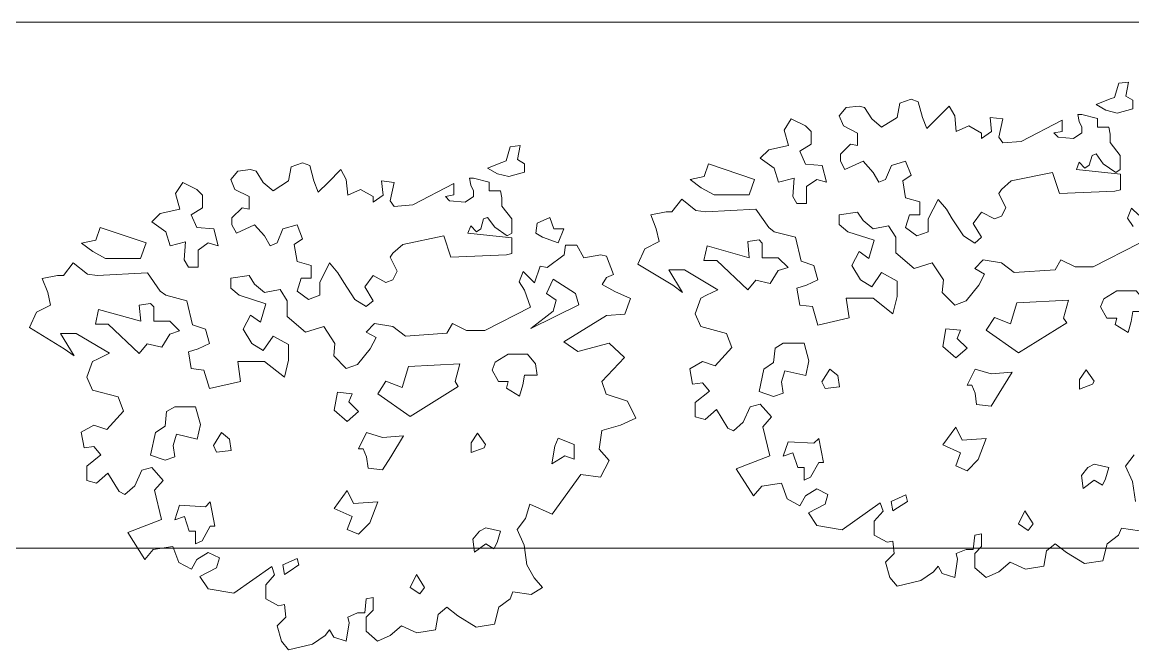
# Model space of a CAD drawing. Header units: millimetres. Extents: x 3079 to 579737, y 1565 to 1161826.
# Drawn here: x 155384 to 156652, y 1087893 to 1088609 of the extents above; entities that cross this region are included whole.
import ezdxf

# ---------------------------------------------------------------- set-up
doc = ezdxf.new("R2010")
doc.units = ezdxf.units.MM
doc.layers.add('partition', color=253, linetype='Continuous', lineweight=5)
doc.layers.add('TREES', color=72, linetype='Continuous', lineweight=5, transparency=0.05)

msp = doc.modelspace()

# ---------------------------------------------------------------- linework, layer by layer
at = {"layer": 'partition'}
for p, q in [((160718, 1088609.2), (154044.9, 1088609.2)), ((160718, 1088009.2), (154644.9, 1088009.2))]:
    msp.add_line(p, q, dxfattribs=at)
at = {"layer": 'TREES'}
for p, q in [((156385.6, 1088516.8), (156398.5, 1088521.5)), ((156398.5, 1088521.5), (156406.7, 1088518.5)), ((156316.5, 1088502.3), (156324.5, 1088511.9)), ((156324.5, 1088511.9), (156339, 1088513.5)), ((156339, 1088513.5), (156345.3, 1088511.9)), ((156345.3, 1088511.9), (156353.5, 1088499)), ((156382.6, 1088500.6), (156385.6, 1088516.8)), ((156406.7, 1088518.5), (156411.3, 1088500.6)), ((156427.5, 1088499), (156442, 1088513.5)), ((156442, 1088513.5), (156448.4, 1088502.3)), ((156321.2, 1088491), (156316.5, 1088502.3)), ((156353.5, 1088499), (156364.8, 1088489.4)), ((156364.8, 1088489.4), (156382.6, 1088500.6)), ((156411.3, 1088500.6), (156416.3, 1088487.8)), ((156416.3, 1088487.8), (156427.5, 1088499)), ((156448.4, 1088502.3), (156450, 1088484.5)), ((156488.6, 1088500.6), (156503.2, 1088499)), ((156490.3, 1088484.5), (156488.6, 1088500.6)), ((156503.2, 1088499), (156498.5, 1088478.2)), ((156524.3, 1088473.2), (156571, 1088497.6)), ((156571, 1088497.6), (156571, 1088484.7)), ((156590.5, 1088496), (156588.9, 1088503.9)), ((156588.9, 1088503.9), (156593.5, 1088503.9)), ((156593.5, 1088489.4), (156590.5, 1088496)), ((156593.5, 1088503.9), (156611.3, 1088499.3)), ((156611.3, 1088499.3), (156611.3, 1088489.4)), ((156337.3, 1088482.8), (156321.2, 1088491)), ((156337.3, 1088468.6), (156337.3, 1088482.8)), ((156450, 1088484.5), (156464.5, 1088491)), ((156464.5, 1088491), (156479, 1088482.8)), ((156479, 1088476.5), (156490.3, 1088484.5)), ((156479, 1088482.8), (156479, 1088476.5)), ((156571, 1088484.7), (156561.5, 1088483.1)), ((156561.5, 1088483.1), (156566.4, 1088478.2)), ((156583.9, 1088476.5), (156593.5, 1088483.1)), ((156593.5, 1088483.1), (156593.5, 1088489.4)), ((156611.3, 1088489.4), (156624.2, 1088489.4)), ((156624.2, 1088489.4), (156625.9, 1088481.4)), ((156317.9, 1088458.7), (156329.4, 1088469.9)), ((156329.4, 1088469.9), (156337.3, 1088468.6)), ((156498.5, 1088478.2), (156503.2, 1088471.6)), ((156503.2, 1088471.6), (156524.3, 1088473.2)), ((156566.4, 1088478.2), (156583.9, 1088476.5)), ((156625.9, 1088481.4), (156625.9, 1088471.9)), ((156625.9, 1088471.9), (156637.1, 1088457.3)), ((156317.9, 1088450.7), (156317.9, 1088458.7)), ((156605, 1088457.3), (156601.7, 1088446.1)), ((156609.7, 1088459), (156605, 1088457.3)), ((156617.9, 1088447.7), (156609.7, 1088459)), ((156637.1, 1088457.3), (156637.1, 1088441.1)), ((155687.9, 1088428.1), (155690.9, 1088444.3)), ((155690.9, 1088444.3), (155703.8, 1088448.9)), ((155703.8, 1088448.9), (155712, 1088445.9)), ((155712, 1088445.9), (155716.7, 1088428.1)), ((156322.8, 1088441.1), (156317.9, 1088450.7)), ((156343.6, 1088450.7), (156322.8, 1088441.1)), ((156355.2, 1088437.8), (156343.6, 1088450.7)), ((156376, 1088445.8), (156369.4, 1088429.9)), ((156392.2, 1088450.7), (156376, 1088445.8)), ((156398.5, 1088434.6), (156392.2, 1088450.7)), ((156590.5, 1088449.4), (156587.2, 1088441.1)), ((156596.8, 1088442.8), (156590.5, 1088449.4)), ((156601.7, 1088446.1), (156596.8, 1088442.8)), ((156632.2, 1088437.9), (156617.9, 1088447.7)), ((155621.9, 1088429.7), (155629.8, 1088439.3)), ((155629.8, 1088439.3), (155644.3, 1088441)), ((155644.3, 1088441), (155650.7, 1088439.3)), ((155650.7, 1088439.3), (155658.9, 1088426.4)), ((155732.9, 1088426.4), (155747.4, 1088441)), ((155747.4, 1088441), (155753.7, 1088429.7)), ((155895.9, 1088423.4), (155894.2, 1088431.4)), ((155894.2, 1088431.4), (155898.9, 1088431.4)), ((155898.9, 1088431.4), (155916.7, 1088426.7)), ((156361.5, 1088426.6), (156355.2, 1088437.8)), ((156388.9, 1088428.2), (156398.5, 1088434.6)), ((156559.8, 1088437.9), (156512.8, 1088428.2)), ((156567.8, 1088413.7), (156559.8, 1088437.9)), ((156587.2, 1088441.1), (156637.4, 1088435.8)), ((156637.1, 1088441.1), (156632.2, 1088437.9)), ((156637.4, 1088435.8), (156637.4, 1088417.9)), ((155626.5, 1088418.5), (155621.9, 1088429.7)), ((155642.7, 1088410.3), (155626.5, 1088418.5)), ((155658.9, 1088426.4), (155670.1, 1088416.8)), ((155670.1, 1088416.8), (155687.9, 1088428.1)), ((155716.7, 1088428.1), (155721.6, 1088415.2)), ((155721.6, 1088415.2), (155732.9, 1088426.4)), ((155753.7, 1088429.7), (155755.4, 1088411.9)), ((155755.4, 1088411.9), (155769.9, 1088418.5)), ((155769.9, 1088418.5), (155784.4, 1088410.3)), ((155794, 1088428.1), (155808.5, 1088426.4)), ((155795.6, 1088411.9), (155794, 1088428.1)), ((155808.5, 1088426.4), (155803.9, 1088405.6)), ((155829.6, 1088400.7), (155876.4, 1088425.1)), ((155876.4, 1088425.1), (155876.4, 1088412.2)), ((155898.9, 1088416.9), (155895.9, 1088423.4)), ((155916.7, 1088426.7), (155916.7, 1088416.9)), ((156369.4, 1088429.9), (156361.5, 1088426.6)), ((156392.2, 1088408.8), (156388.9, 1088428.2)), ((156501.5, 1088418.4), (156498.5, 1088413.7)), ((156512.8, 1088428.2), (156501.5, 1088418.4)), ((155642.7, 1088396), (155642.7, 1088410.3)), ((155784.4, 1088404), (155795.6, 1088411.9)), ((155784.4, 1088410.3), (155784.4, 1088404)), ((155803.9, 1088405.6), (155808.5, 1088399)), ((155876.4, 1088412.2), (155866.8, 1088410.5)), ((155866.8, 1088410.5), (155871.7, 1088405.6)), ((155871.7, 1088405.6), (155889.3, 1088404)), ((155889.3, 1088404), (155898.9, 1088410.5)), ((155898.9, 1088410.5), (155898.9, 1088416.9)), ((155916.7, 1088416.9), (155929.6, 1088416.9)), ((155929.6, 1088416.9), (155931.2, 1088408.9)), ((155931.2, 1088408.9), (155931.2, 1088399.3)), ((156125.3, 1088392.7), (156136.6, 1088407.3)), ((156136.6, 1088407.3), (156152.7, 1088394.4)), ((156408.3, 1088404.1), (156392.2, 1088408.8)), ((156429.2, 1088407.1), (156417.9, 1088384.7)), ((156438.8, 1088395.9), (156429.2, 1088407.1)), ((156498.5, 1088413.7), (156506.5, 1088397.5)), ((156631.1, 1088416.3), (156567.8, 1088413.7)), ((156637.4, 1088417.9), (156631.1, 1088416.3)), ((155623.2, 1088386.1), (155634.8, 1088397.4)), ((155634.8, 1088397.4), (155642.7, 1088396)), ((155808.5, 1088399), (155829.6, 1088400.7)), ((155931.2, 1088399.3), (155942.5, 1088384.8)), ((156152.7, 1088394.4), (156164, 1088392.7)), ((156164, 1088392.7), (156221.4, 1088395.9)), ((156221.4, 1088395.9), (156235.9, 1088375.1)), ((156408.3, 1088389.6), (156408.3, 1088404.1)), ((156445.3, 1088384.7), (156438.8, 1088395.9)), ((156506.5, 1088397.5), (156501.5, 1088387.9)), ((156645.6, 1088385.6), (156650.2, 1088397.1)), ((156650.2, 1088397.1), (156658.5, 1088388.9)), ((155623.2, 1088378.2), (155623.2, 1088386.1)), ((155910.4, 1088384.8), (155907.1, 1088373.5)), ((155915, 1088386.4), (155910.4, 1088384.8)), ((155923.3, 1088375.2), (155915, 1088386.4)), ((155942.5, 1088384.8), (155942.5, 1088368.6)), ((156101.2, 1088389.5), (156118.8, 1088392.7)), ((156107.5, 1088373.5), (156101.2, 1088389.5)), ((156118.8, 1088392.7), (156125.3, 1088392.7)), ((156316.5, 1088389.6), (156337.3, 1088392.6)), ((156316.5, 1088378.3), (156316.5, 1088389.6)), ((156337.3, 1088392.6), (156343.6, 1088383)), ((156343.6, 1088383), (156355.2, 1088373.4)), ((156392.2, 1088375.1), (156396.8, 1088389.6)), ((156396.8, 1088389.6), (156408.3, 1088389.6)), ((156417.9, 1088384.7), (156417.9, 1088370.1)), ((156458.2, 1088365.5), (156445.3, 1088384.7)), ((156479, 1088392.6), (156469.5, 1088379.7)), ((156493.6, 1088384.7), (156479, 1088392.6)), ((156501.5, 1088387.9), (156493.6, 1088384.7)), ((156651.9, 1088376), (156645.6, 1088385.6)), ((155628.2, 1088368.6), (155623.2, 1088378.2)), ((155649, 1088378.2), (155628.2, 1088368.6)), ((155660.5, 1088365.3), (155649, 1088378.2)), ((155681.3, 1088373.3), (155674.8, 1088357.3)), ((155697.5, 1088378.2), (155681.3, 1088373.3)), ((155703.8, 1088362), (155697.5, 1088378.2)), ((155895.9, 1088376.8), (155892.6, 1088368.6)), ((155892.6, 1088368.6), (155942.7, 1088363.2)), ((155902.2, 1088370.2), (155895.9, 1088376.8)), ((155907.1, 1088373.5), (155902.2, 1088370.2)), ((155937.5, 1088365.3), (155923.3, 1088375.2)), ((155942.5, 1088368.6), (155937.5, 1088365.3)), ((156110.8, 1088359), (156107.5, 1088373.5)), ((156235.9, 1088375.1), (156242.2, 1088370.1)), ((156242.2, 1088370.1), (156266.4, 1088363.8)), ((156326.1, 1088370.1), (156316.5, 1088378.3)), ((156356.5, 1088360.5), (156326.1, 1088370.1)), ((156355.2, 1088373.4), (156372.7, 1088376.7)), ((156372.7, 1088376.7), (156380.9, 1088363.8)), ((156405, 1088365.5), (156392.2, 1088375.1)), ((156417.9, 1088370.1), (156405, 1088365.5)), ((156469.5, 1088379.7), (156479, 1088363.8)), ((155666.8, 1088354.1), (155660.5, 1088365.3)), ((155674.8, 1088357.3), (155666.8, 1088354.1)), ((155694.2, 1088355.7), (155703.8, 1088362)), ((155697.5, 1088336.2), (155694.2, 1088355.7)), ((155818.1, 1088355.7), (155806.9, 1088345.8)), ((155865.2, 1088365.3), (155818.1, 1088355.7)), ((155873.1, 1088341.2), (155865.2, 1088365.3)), ((155942.7, 1088363.2), (155942.7, 1088345.4)), ((156002.5, 1088343.7), (156004.1, 1088355)), ((156004.1, 1088355), (156017, 1088355)), ((156017, 1088355), (156024.9, 1088340.5)), ((156094.6, 1088350.8), (156110.8, 1088359)), ((156266.4, 1088363.8), (156272.9, 1088336.4)), ((156350.2, 1088339.7), (156356.5, 1088360.5)), ((156380.9, 1088363.8), (156380.9, 1088346)), ((156471.1, 1088357.2), (156458.2, 1088365.5)), ((156479, 1088363.8), (156471.1, 1088357.2)), ((156606.4, 1088330.1), (156658.5, 1088356.8)), ((155806.9, 1088345.8), (155803.9, 1088341.2)), ((155936.4, 1088343.7), (155873.1, 1088341.2)), ((155942.7, 1088345.4), (155936.4, 1088343.7)), ((155983, 1088329.2), (156002.5, 1088343.7)), ((156024.9, 1088340.5), (156044.4, 1088343.7)), ((156044.4, 1088343.7), (156050.7, 1088342.1)), ((156050.7, 1088342.1), (156058.7, 1088321.3)), ((156086.7, 1088333.2), (156094.6, 1088350.8)), ((156330.8, 1088331.5), (156339, 1088347.6)), ((156339, 1088347.6), (156350.2, 1088339.7)), ((156380.9, 1088346), (156401.8, 1088328.2)), ((155430.7, 1088320.2), (155441.9, 1088334.7)), ((155441.9, 1088334.7), (155458.1, 1088321.8)), ((155713.7, 1088331.6), (155697.5, 1088336.2)), ((155713.7, 1088317), (155713.7, 1088331.6)), ((155734.5, 1088334.6), (155723.3, 1088312.1)), ((155744.1, 1088323.3), (155734.5, 1088334.6)), ((155803.9, 1088341.2), (155811.8, 1088325)), ((155968.4, 1088311.7), (155975.1, 1088330.9)), ((155975.1, 1088330.9), (155983, 1088329.2)), ((156126.3, 1088309), (156086.7, 1088333.2)), ((156272.9, 1088336.4), (156287.5, 1088331.5)), ((156287.5, 1088331.5), (156292.1, 1088315.3)), ((156340.6, 1088315.3), (156330.8, 1088331.5)), ((156401.8, 1088328.2), (156422.6, 1088334.7)), ((156422.6, 1088334.7), (156435.5, 1088315.3)), ((156471.1, 1088328.2), (156480.7, 1088338)), ((156480.7, 1088338), (156501.5, 1088334.7)), ((156501.5, 1088334.7), (156516, 1088323.5)), ((156563.1, 1088326.8), (156569.4, 1088338)), ((156569.4, 1088338), (156585.6, 1088330.1)), ((156585.6, 1088330.1), (156606.4, 1088330.1)), ((155406.6, 1088316.9), (155424.1, 1088320.2)), ((155412.9, 1088301), (155406.6, 1088316.9)), ((155424.1, 1088320.2), (155430.7, 1088320.2)), ((155458.1, 1088321.8), (155469.3, 1088320.2)), ((155469.3, 1088320.2), (155526.8, 1088323.3)), ((155526.8, 1088323.3), (155541.3, 1088302.5)), ((155621.9, 1088317), (155642.7, 1088320.1)), ((155621.9, 1088305.8), (155621.9, 1088317)), ((155642.7, 1088320.1), (155649, 1088310.5)), ((155697.5, 1088302.5), (155702.2, 1088317)), ((155702.2, 1088317), (155713.7, 1088317)), ((155750.7, 1088312.1), (155744.1, 1088323.3)), ((155784.4, 1088320.1), (155774.8, 1088307.2)), ((155798.9, 1088312.1), (155784.4, 1088320.1)), ((155811.8, 1088325), (155806.9, 1088315.4)), ((155950.9, 1088313), (155955.6, 1088324.6)), ((155955.6, 1088324.6), (155963.8, 1088316.3)), ((156050.7, 1088318), (156045.8, 1088310)), ((156058.7, 1088321.3), (156050.7, 1088318)), ((156122, 1088326.7), (156137.5, 1088301)), ((156139.9, 1088326.7), (156122, 1088326.7)), ((156177.8, 1088304), (156139.9, 1088326.7)), ((156364.8, 1088323.5), (156353.5, 1088307.3)), ((156382.6, 1088313.9), (156364.8, 1088323.5)), ((156482.3, 1088321.9), (156471.1, 1088328.2)), ((156475.8, 1088309), (156482.3, 1088321.9)), ((156516, 1088323.5), (156563.1, 1088326.8)), ((155631.5, 1088297.6), (155621.9, 1088305.8)), ((155649, 1088310.5), (155660.5, 1088300.9)), ((155660.5, 1088300.9), (155678.1, 1088304.2)), ((155678.1, 1088304.2), (155686.3, 1088291.3)), ((155723.3, 1088312.1), (155723.3, 1088297.6)), ((155763.6, 1088292.9), (155750.7, 1088312.1)), ((155774.8, 1088307.2), (155784.4, 1088291.3)), ((155806.9, 1088315.4), (155798.9, 1088312.1)), ((155957.3, 1088303.4), (155950.9, 1088313)), ((155963.8, 1088316.3), (155968.4, 1088311.7)), ((156045.8, 1088310), (156060.3, 1088301.8)), ((156137.5, 1088301), (156126.3, 1088309)), ((156164.9, 1088297.7), (156177.8, 1088304)), ((156279.2, 1088309), (156268, 1088305.7)), ((156268, 1088305.7), (156271.3, 1088286.5)), ((156292.1, 1088315.3), (156279.2, 1088309)), ((156353.5, 1088307.3), (156340.6, 1088315.3)), ((156382.6, 1088296.1), (156382.6, 1088313.9)), ((156435.5, 1088315.3), (156434.1, 1088301)), ((156461.2, 1088291.2), (156475.8, 1088309)), ((155416.2, 1088286.5), (155412.9, 1088301)), ((155541.3, 1088302.5), (155547.6, 1088297.6)), ((155547.6, 1088297.6), (155571.7, 1088291.3)), ((155661.9, 1088288), (155631.5, 1088297.6)), ((155710.4, 1088292.9), (155697.5, 1088302.5)), ((155723.3, 1088297.6), (155710.4, 1088292.9)), ((155776.5, 1088284.7), (155763.6, 1088292.9)), ((155963.8, 1088284.2), (155957.3, 1088303.4)), ((156060.3, 1088301.8), (156078.1, 1088293.8)), ((156078.1, 1088293.8), (156071.8, 1088276)), ((156152.1, 1088276.6), (156158.6, 1088294.4)), ((156158.6, 1088294.4), (156164.9, 1088297.7)), ((156324.5, 1088294.4), (156355.2, 1088294.4)), ((156327.8, 1088272), (156324.5, 1088294.4)), ((156355.2, 1088294.4), (156377.6, 1088276.6)), ((156377.6, 1088276.6), (156382.6, 1088296.1)), ((156434.1, 1088301), (156448.4, 1088286.5)), ((155400, 1088278.2), (155416.2, 1088286.5)), ((155571.7, 1088291.3), (155578.3, 1088263.8)), ((155655.6, 1088267.1), (155661.9, 1088288)), ((155686.3, 1088291.3), (155686.3, 1088273.4)), ((155784.4, 1088291.3), (155776.5, 1088284.7)), ((155911.8, 1088257.5), (155963.8, 1088284.2)), ((156271.3, 1088286.5), (156285.8, 1088284.8)), ((156285.8, 1088284.8), (156292.1, 1088263.7)), ((156448.4, 1088286.5), (156461.2, 1088291.2)), ((155392, 1088260.7), (155400, 1088278.2)), ((155636.1, 1088258.9), (155644.3, 1088275.1)), ((155644.3, 1088275.1), (155655.6, 1088267.1)), ((155686.3, 1088273.4), (155707.1, 1088255.6)), ((156050.7, 1088274.4), (156001.9, 1088244.7)), ((156071.8, 1088276), (156050.7, 1088274.4)), ((156158.6, 1088262.1), (156152.1, 1088276.6)), ((156292.1, 1088263.7), (156327.8, 1088272)), ((155431.7, 1088236.4), (155392, 1088260.7)), ((155427.4, 1088254.1), (155442.9, 1088228.5)), ((155445.2, 1088254.1), (155427.4, 1088254.1)), ((155483.2, 1088231.5), (155445.2, 1088254.1)), ((155578.3, 1088263.8), (155592.8, 1088258.9)), ((155592.8, 1088258.9), (155597.5, 1088242.7)), ((155646, 1088242.7), (155636.1, 1088258.9)), ((155707.1, 1088255.6), (155727.9, 1088262.2)), ((155727.9, 1088262.2), (155740.8, 1088242.7)), ((155776.5, 1088255.6), (155786, 1088265.5)), ((155787.7, 1088249.3), (155776.5, 1088255.6)), ((155786, 1088265.5), (155806.9, 1088262.2)), ((155806.9, 1088262.2), (155821.4, 1088251)), ((155821.4, 1088251), (155868.5, 1088254.3)), ((155868.5, 1088254.3), (155874.8, 1088265.5)), ((155874.8, 1088265.5), (155890.9, 1088257.5)), ((155890.9, 1088257.5), (155911.8, 1088257.5)), ((156187.7, 1088254.1), (156158.6, 1088262.1)), ((156194, 1088238), (156187.7, 1088254.1)), ((155597.5, 1088242.7), (155584.6, 1088236.4)), ((155658.9, 1088234.8), (155646, 1088242.7)), ((155670.1, 1088251), (155658.9, 1088234.8)), ((155687.9, 1088241.4), (155670.1, 1088251)), ((155687.9, 1088223.5), (155687.9, 1088241.4)), ((155740.8, 1088242.7), (155739.5, 1088228.5)), ((155781.1, 1088236.4), (155787.7, 1088249.3)), ((156001.9, 1088244.7), (156018.1, 1088233.4)), ((156018.1, 1088233.4), (156053.7, 1088243)), ((156053.7, 1088243), (156071.3, 1088226.8)), ((155442.9, 1088228.5), (155431.7, 1088236.4)), ((155470.3, 1088225.2), (155483.2, 1088231.5)), ((155584.6, 1088236.4), (155573.4, 1088233.1)), ((155573.4, 1088233.1), (155576.6, 1088213.9)), ((155739.5, 1088228.5), (155753.7, 1088213.9)), ((155766.6, 1088218.6), (155781.1, 1088236.4)), ((156174.8, 1088217.1), (156194, 1088238)), ((155457.4, 1088204.1), (155464, 1088221.9)), ((155464, 1088221.9), (155470.3, 1088225.2)), ((155629.8, 1088221.9), (155660.5, 1088221.9)), ((155633.1, 1088199.4), (155629.8, 1088221.9)), ((155660.5, 1088221.9), (155683, 1088204.1)), ((155683, 1088204.1), (155687.9, 1088223.5)), ((155753.7, 1088213.9), (155766.6, 1088218.6)), ((156071.3, 1088226.8), (156045.5, 1088199.4)), ((156145.8, 1088213.8), (156160.3, 1088222.1)), ((156160.3, 1088222.1), (156174.8, 1088217.1)), ((155464, 1088189.5), (155457.4, 1088204.1)), ((155576.6, 1088213.9), (155591.2, 1088212.3)), ((155591.2, 1088212.3), (155597.5, 1088191.2)), ((156149, 1088196.3), (156145.8, 1088213.8)), ((155597.5, 1088191.2), (155633.1, 1088199.4)), ((156045.5, 1088199.4), (156050.4, 1088184.9)), ((156160.3, 1088197.6), (156149, 1088196.3)), ((156168.2, 1088188.1), (156160.3, 1088197.6)), ((155493.1, 1088181.6), (155464, 1088189.5)), ((155499.4, 1088165.4), (155493.1, 1088181.6)), ((156050.4, 1088184.9), (156074.6, 1088176.9)), ((156152.1, 1088175.2), (156168.2, 1088188.1)), ((155480.2, 1088144.6), (155499.4, 1088165.4)), ((156074.6, 1088176.9), (156084.2, 1088157.5)), ((156152.1, 1088159), (156152.1, 1088175.2)), ((156176.2, 1088167.2), (156163.3, 1088156)), ((156189.1, 1088146.1), (156176.2, 1088167.2)), ((156214.8, 1088170.5), (156206.9, 1088152.7)), ((156226.3, 1088173.5), (156214.8, 1088170.5)), ((156239.2, 1088159), (156226.3, 1088173.5)), ((156084.2, 1088157.5), (156066.6, 1088149.5)), ((156163.3, 1088156), (156152.1, 1088159)), ((156206.9, 1088152.7), (156195.6, 1088143.1)), ((156229.4, 1088147.7), (156239.2, 1088159)), ((155451.1, 1088141.3), (155465.6, 1088149.5)), ((155454.4, 1088123.7), (155451.1, 1088141.3)), ((155465.6, 1088149.5), (155480.2, 1088144.6)), ((156045.5, 1088143.2), (156042.2, 1088122.1)), ((156066.6, 1088149.5), (156045.5, 1088143.2)), ((156195.6, 1088143.1), (156189.1, 1088146.1)), ((156237.3, 1088114.3), (156229.4, 1088147.7)), ((155465.6, 1088125.1), (155454.4, 1088123.7)), ((155457.4, 1088102.6), (155473.6, 1088115.5)), ((155473.6, 1088115.5), (155465.6, 1088125.1)), ((156042.2, 1088122.1), (156053.7, 1088109.2)), ((156198.9, 1088099.5), (156237.3, 1088114.3)), ((156653.1, 1088115.7), (156643.2, 1088102.8)), ((155457.4, 1088086.4), (155457.4, 1088102.6)), ((156053.7, 1088109.2), (156043.9, 1088090)), ((156643.2, 1088102.8), (156651.4, 1088085)), ((155481.5, 1088094.7), (155468.7, 1088083.4)), ((155494.4, 1088073.6), (155481.5, 1088094.7)), ((155520.2, 1088098), (155512.2, 1088080.1)), ((155531.7, 1088101), (155520.2, 1088098)), ((155544.6, 1088086.4), (155531.7, 1088101)), ((156021.4, 1088093), (155988.9, 1088047.8)), ((156043.9, 1088090), (156021.4, 1088093)), ((156218.4, 1088068.8), (156198.9, 1088099.5)), ((155468.7, 1088083.4), (155457.4, 1088086.4)), ((155512.2, 1088080.1), (155501, 1088070.5)), ((155534.7, 1088075.2), (155544.6, 1088086.4)), ((156228, 1088080), (156218.4, 1088068.8)), ((156250.5, 1088083.3), (156228, 1088080)), ((156257, 1088065.5), (156250.5, 1088083.3)), ((156290.8, 1088076.7), (156277.9, 1088068.8)), ((156303.6, 1088070.4), (156290.8, 1088076.7)), ((156651.4, 1088085), (156654.5, 1088062.5)), ((155501, 1088070.5), (155494.4, 1088073.6)), ((155542.7, 1088041.7), (155534.7, 1088075.2)), ((156271.6, 1088057.5), (156257, 1088065.5)), ((156277.9, 1088068.8), (156271.6, 1088057.5)), ((156300.3, 1088059.2), (156303.6, 1088070.4)), ((155963.1, 1088059.3), (155958.4, 1088043.1)), ((155988.9, 1088047.8), (155963.1, 1088059.3)), ((156281.2, 1088049.3), (156300.3, 1088059.2)), ((156363.1, 1088060.8), (156319.8, 1088030.1)), ((156356.5, 1088040), (156366.4, 1088051.2)), ((156366.4, 1088051.2), (156363.1, 1088060.8)), ((155504.3, 1088026.9), (155542.7, 1088041.7)), ((155958.4, 1088043.1), (155948.6, 1088030.2)), ((156290.8, 1088035), (156281.2, 1088049.3)), ((156356.5, 1088023.8), (156356.5, 1088040)), ((155523.8, 1087996.2), (155504.3, 1088026.9)), ((155948.6, 1088030.2), (155956.8, 1088012.4)), ((156319.8, 1088030.1), (156290.8, 1088035)), ((156479, 1088025.5), (156471.1, 1088023.8)), ((156479, 1088010.9), (156479, 1088025.5)), ((156638.6, 1088031.8), (156635.3, 1088023.8)), ((156659.4, 1088028.7), (156638.6, 1088031.8)), ((156371.1, 1088015.9), (156356.5, 1088023.8)), ((156377.6, 1088017.2), (156371.1, 1088015.9)), ((156379.3, 1088003), (156377.6, 1088017.2)), ((156471.1, 1088023.8), (156469.5, 1088007.6)), ((156562.9, 1088014.2), (156553.1, 1088006)), ((156575.8, 1088004.3), (156562.9, 1088014.2)), ((156622.4, 1088014.2), (156617.5, 1087994.7)), ((156635.3, 1088023.8), (156622.4, 1088014.2)), ((155533.3, 1088007.5), (155523.8, 1087996.2)), ((155555.8, 1088010.8), (155533.3, 1088007.5)), ((155562.4, 1087992.9), (155555.8, 1088010.8)), ((155596.1, 1088004.2), (155583.2, 1087996.2)), ((155609, 1087997.9), (155596.1, 1088004.2)), ((155956.8, 1088012.4), (155959.8, 1087989.9)), ((156369.4, 1087993.1), (156379.3, 1088003)), ((156461.2, 1088007.6), (156450, 1088003)), ((156450, 1088003), (156451.6, 1087996.4)), ((156469.5, 1088007.6), (156461.2, 1088007.6)), ((156471.1, 1088003), (156479, 1088010.9)), ((156471.1, 1087986.8), (156471.1, 1088003)), ((156553.1, 1088006), (156550, 1087988.4)), ((156596.6, 1087991.5), (156575.8, 1088004.3)), ((155576.9, 1087985), (155562.4, 1087992.9)), ((155583.2, 1087996.2), (155576.9, 1087985)), ((155605.7, 1087986.6), (155609, 1087997.9)), ((155668.5, 1087988.3), (155625.2, 1087957.6)), ((155671.8, 1087978.7), (155668.5, 1087988.3)), ((155959.8, 1087989.9), (155968, 1087975.4)), ((156374.3, 1087975.5), (156369.4, 1087993.1)), ((156429.2, 1087988.4), (156424.2, 1087981.9)), ((156434.1, 1087980.2), (156429.2, 1087988.4)), ((156451.6, 1087996.4), (156448.4, 1087975.5)), ((156511.4, 1087993.1), (156498.5, 1087981.9)), ((156528.9, 1087985.1), (156511.4, 1087993.1)), ((156550, 1087988.4), (156528.9, 1087985.1)), ((156617.5, 1087994.7), (156596.6, 1087991.5)), ((155586.5, 1087976.8), (155605.7, 1087986.6)), ((155596.1, 1087962.5), (155586.5, 1087976.8)), ((155661.9, 1087967.4), (155671.8, 1087978.7)), ((155968, 1087975.4), (155977.6, 1087964.1)), ((156382.6, 1087965.7), (156374.3, 1087975.5)), ((156424.2, 1087981.9), (156409.7, 1087972.3)), ((156448.4, 1087975.5), (156434.1, 1087980.2)), ((156484, 1087975.5), (156471.1, 1087986.8)), ((156498.5, 1087981.9), (156484, 1087975.5)), ((155625.2, 1087957.6), (155596.1, 1087962.5)), ((155661.9, 1087951.3), (155661.9, 1087967.4)), ((155977.6, 1087964.1), (155964.8, 1087956.2)), ((156409.7, 1087972.3), (156382.6, 1087965.7)), ((155676.4, 1087943.3), (155661.9, 1087951.3)), ((155776.5, 1087951.3), (155774.8, 1087935.1)), ((155784.4, 1087952.9), (155776.5, 1087951.3)), ((155784.4, 1087938.4), (155784.4, 1087952.9)), ((155940.6, 1087951.3), (155927.8, 1087941.7)), ((155943.9, 1087959.2), (155940.6, 1087951.3)), ((155964.8, 1087956.2), (155943.9, 1087959.2)), ((155683, 1087944.7), (155676.4, 1087943.3)), ((155684.6, 1087930.4), (155683, 1087944.7)), ((155776.5, 1087930.4), (155784.4, 1087938.4)), ((155868.3, 1087941.7), (155858.4, 1087933.4)), ((155881.2, 1087931.8), (155868.3, 1087941.7)), ((155927.8, 1087941.7), (155922.8, 1087922.2)), ((155674.8, 1087920.5), (155684.6, 1087930.4)), ((155757, 1087923.8), (155753.7, 1087903)), ((155766.6, 1087935.1), (155755.4, 1087930.4)), ((155755.4, 1087930.4), (155757, 1087923.8)), ((155774.8, 1087935.1), (155766.6, 1087935.1)), ((155776.5, 1087914.2), (155776.5, 1087930.4)), ((155858.4, 1087933.4), (155855.4, 1087915.9)), ((155902, 1087918.9), (155881.2, 1087931.8)), ((155679.7, 1087903), (155674.8, 1087920.5)), ((155734.5, 1087915.9), (155729.6, 1087909.3)), ((155739.5, 1087907.7), (155734.5, 1087915.9)), ((155789.3, 1087903), (155776.5, 1087914.2)), ((155816.7, 1087920.5), (155803.9, 1087909.3)), ((155834.3, 1087912.6), (155816.7, 1087920.5)), ((155855.4, 1087915.9), (155834.3, 1087912.6)), ((155922.8, 1087922.2), (155902, 1087918.9)), ((155687.9, 1087893.1), (155679.7, 1087903)), ((155715.1, 1087899.7), (155687.9, 1087893.1)), ((155729.6, 1087909.3), (155715.1, 1087899.7)), ((155753.7, 1087903), (155739.5, 1087907.7)), ((155803.9, 1087909.3), (155789.3, 1087903))]:
    msp.add_line(p, q, dxfattribs=at)
for points in [[(156620.9, 1088508.9), (156633.8, 1088505.6), (156651.6, 1088510.5), (156651.6, 1088520.1), (156643.7, 1088525), (156646.7, 1088541), (156635.5, 1088539.6), (156630.8, 1088523.4), (156625.9, 1088521.8), (156609.7, 1088515.2)], [(156263.3, 1088410.4), (156268, 1088402.5), (156279.2, 1088402.5), (156279.2, 1088421.7), (156290.8, 1088429.9), (156302, 1088426.6), (156297.1, 1088445.8), (156277.9, 1088447.4), (156271.3, 1088462), (156284.2, 1088469.9), (156284.2, 1088484.5), (156277.9, 1088491), (156261.7, 1088499), (156253.5, 1088486.1), (156258.4, 1088468.6), (156235.9, 1088463.6), (156226.3, 1088454), (156242.2, 1088442.8), (156247.2, 1088426.6), (156265, 1088431.3)], [(155926.3, 1088436.3), (155939.2, 1088433), (155957, 1088438), (155957, 1088447.6), (155949, 1088452.5), (155952, 1088468.4), (155940.8, 1088467), (155936.2, 1088450.9), (155931.2, 1088449.2), (155915, 1088442.6)], [(156173.6, 1088412.2), (156213.5, 1088412.1), (156219.8, 1088429.9), (156167.3, 1088447.6), (156162.3, 1088433.1), (156146.2, 1088429.8), (156159, 1088420.2)], [(155568.7, 1088337.9), (155573.4, 1088329.9), (155584.6, 1088329.9), (155584.6, 1088349.1), (155596.1, 1088357.3), (155607.3, 1088354.1), (155602.4, 1088373.3), (155583.2, 1088374.9), (155576.6, 1088389.4), (155589.5, 1088397.4), (155589.5, 1088411.9), (155583.2, 1088418.5), (155567.1, 1088426.4), (155558.8, 1088413.6), (155563.8, 1088396), (155541.3, 1088391.1), (155531.7, 1088381.5), (155547.6, 1088370.2), (155552.5, 1088354.1), (155570.3, 1088358.7)], [(155977.8, 1088363.9), (155995.6, 1088357.4), (156001.9, 1088373.5), (155990.7, 1088373.5), (155986, 1088386.4), (155971.5, 1088379.8), (155969.9, 1088368.6)], [(155478.9, 1088339.7), (155518.8, 1088339.5), (155525.1, 1088357.3), (155472.6, 1088375), (155467.7, 1088360.5), (155451.5, 1088357.2), (155464.4, 1088347.6)], [(156246.9, 1088325.8), (156237.7, 1088311.1), (156221.2, 1088314.7), (156212, 1088303.7), (156176.6, 1088337.4), (156161.9, 1088337.4), (156165.6, 1088353.9), (156213.8, 1088340.5), (156212, 1088358.9), (156224.9, 1088360.8), (156228.5, 1088357.1), (156228.5, 1088340.5), (156246.9, 1088340.5), (156258, 1088329.5)], [(156015.5, 1088299.6), (156019.2, 1088286.7), (155964.3, 1088259.8), (155989.8, 1088279.4), (155993.4, 1088292.2), (155982.4, 1088299.6), (155989.8, 1088316.2)], [(156493.5, 1088272.4), (156484.3, 1088257.7), (156521.1, 1088231.9), (156576.1, 1088266.1), (156572.5, 1088271.6), (156578, 1088291.9), (156519.3, 1088289), (156511.9, 1088265)], [(156633.2, 1088271.6), (156622.1, 1088271.6), (156614.8, 1088284.5), (156618.5, 1088293.7), (156633.2, 1088302.9), (156655.3, 1088302.9), (156664.5, 1088291.9), (156666.3, 1088279), (156651.6, 1088279), (156649.8, 1088267.9), (156646.1, 1088255.1), (156631.3, 1088264.3)], [(155552.3, 1088253.2), (155543.1, 1088238.5), (155526.5, 1088242.2), (155517.3, 1088231.1), (155482, 1088264.8), (155467.3, 1088264.8), (155470.9, 1088281.4), (155519.2, 1088268), (155517.3, 1088286.4), (155530.2, 1088288.2), (155533.9, 1088284.5), (155533.9, 1088268), (155552.3, 1088268), (155563.3, 1088256.9)], [(156438.3, 1088259.5), (156434.7, 1088239.3), (156449.4, 1088226.4), (156462.3, 1088237.4), (156451.2, 1088248.5), (156454.9, 1088257.7)], [(156281.9, 1088222.7), (156278.2, 1088206.1), (156254.3, 1088211.6), (156250.6, 1088198.8), (156252.5, 1088185.9), (156241.4, 1088182.2), (156224.9, 1088187.7), (156230.4, 1088213.5), (156241.4, 1088220.8), (156243.3, 1088237.4), (156252.5, 1088242.9), (156276.4, 1088242.9)], [(155938.5, 1088199.1), (155927.5, 1088199.1), (155920.1, 1088212), (155923.8, 1088221.2), (155938.5, 1088230.4), (155960.6, 1088230.4), (155969.8, 1088219.3), (155971.7, 1088206.4), (155957, 1088206.4), (155955.1, 1088195.4), (155951.4, 1088182.5), (155936.7, 1088191.7)], [(155798.9, 1088199.8), (155789.7, 1088185.1), (155826.5, 1088159.3), (155881.5, 1088193.5), (155877.8, 1088199.1), (155883.3, 1088219.3), (155824.7, 1088216.4), (155817.3, 1088192.5)], [(156315, 1088206.1), (156316.9, 1088193.2), (156300.3, 1088191.4), (156296.6, 1088198.8), (156305.8, 1088213.5)], [(156499.1, 1088185.9), (156489.9, 1088171.1), (156473.3, 1088173), (156471.5, 1088185.9), (156467.8, 1088195.1), (156462.3, 1088195.1), (156471.5, 1088213.5), (156489.9, 1088208), (156513.8, 1088209.8)], [(156605.6, 1088196.1), (156607.4, 1088199.8), (156598.2, 1088212.7), (156590.9, 1088201.7), (156590.9, 1088190.6)], [(155743.7, 1088187), (155740, 1088166.7), (155754.7, 1088153.8), (155767.6, 1088164.9), (155756.6, 1088175.9), (155760.3, 1088185.1)], [(155587.3, 1088150.1), (155583.6, 1088133.6), (155559.7, 1088139.1), (155556, 1088126.2), (155557.8, 1088113.3), (155546.8, 1088109.6), (155530.2, 1088115.2), (155535.7, 1088140.9), (155546.8, 1088148.3), (155548.6, 1088164.9), (155557.8, 1088170.4), (155581.7, 1088170.4)], [(155620.4, 1088133.6), (155622.2, 1088120.7), (155605.7, 1088118.8), (155602, 1088126.2), (155611.2, 1088140.9)], [(155804.4, 1088113.3), (155795.2, 1088098.6), (155778.7, 1088100.4), (155776.8, 1088113.3), (155773.1, 1088122.5), (155767.6, 1088122.5), (155776.8, 1088140.9), (155795.2, 1088135.4), (155819.1, 1088137.3)], [(155910.9, 1088123.6), (155912.8, 1088127.3), (155903.6, 1088140.2), (155896.2, 1088129.1), (155896.2, 1088118.1)], [(156475.1, 1088110.4), (156462.3, 1088097.5), (156449.4, 1088103), (156454.9, 1088117.7), (156434.7, 1088127), (156449.4, 1088147.2), (156456.7, 1088132.5), (156484.3, 1088134.3)], [(156014, 1088127.3), (156014, 1088110.7), (156003, 1088114.4), (155988.2, 1088105.2), (155991.9, 1088125.4), (155995.6, 1088134.6)], [(156283.7, 1088090.1), (156276.4, 1088086.5), (156276.4, 1088101.2), (156269, 1088101.2), (156263.5, 1088117.7), (156252.5, 1088114.1), (156258, 1088130.6), (156287.4, 1088128.8), (156293, 1088134.3), (156298.5, 1088106.7), (156293, 1088106.7)], [(156592.9, 1088092), (156594.8, 1088077.2), (156607.6, 1088086.5), (156616.8, 1088080.9), (156620.5, 1088088.3), (156624.2, 1088101.2), (156607.6, 1088104.9), (156600.3, 1088101.2)], [(155780.5, 1088037.8), (155767.6, 1088024.9), (155754.7, 1088030.5), (155760.3, 1088045.2), (155740, 1088054.4), (155754.7, 1088074.7), (155762.1, 1088059.9), (155789.7, 1088061.8)], [(156383.1, 1088055.2), (156377.6, 1088051.5), (156375.8, 1088062.5), (156392.3, 1088069.9), (156394.2, 1088062.5)], [(155589.1, 1088017.6), (155581.7, 1088013.9), (155581.7, 1088028.6), (155574.4, 1088028.6), (155568.9, 1088045.2), (155557.8, 1088041.5), (155563.3, 1088058.1), (155592.8, 1088056.2), (155598.3, 1088061.8), (155603.8, 1088034.2), (155598.3, 1088034.2)], [(156521.1, 1088036.7), (156532.2, 1088029.4), (156537.7, 1088036.7), (156528.5, 1088051.5)], [(155898.3, 1088019.4), (155900.1, 1088004.7), (155913, 1088013.9), (155922.2, 1088008.4), (155925.9, 1088015.7), (155929.6, 1088028.6), (155913, 1088032.3), (155905.6, 1088028.6)], [(155688.5, 1087982.6), (155683, 1087978.9), (155681.1, 1087990), (155697.7, 1087997.3), (155699.5, 1087990)], [(155826.5, 1087964.2), (155837.5, 1087956.8), (155843.1, 1087964.2), (155833.9, 1087978.9)]]:
    msp.add_lwpolyline(points, close=True, dxfattribs=at)

doc.saveas('drawing.dxf')
